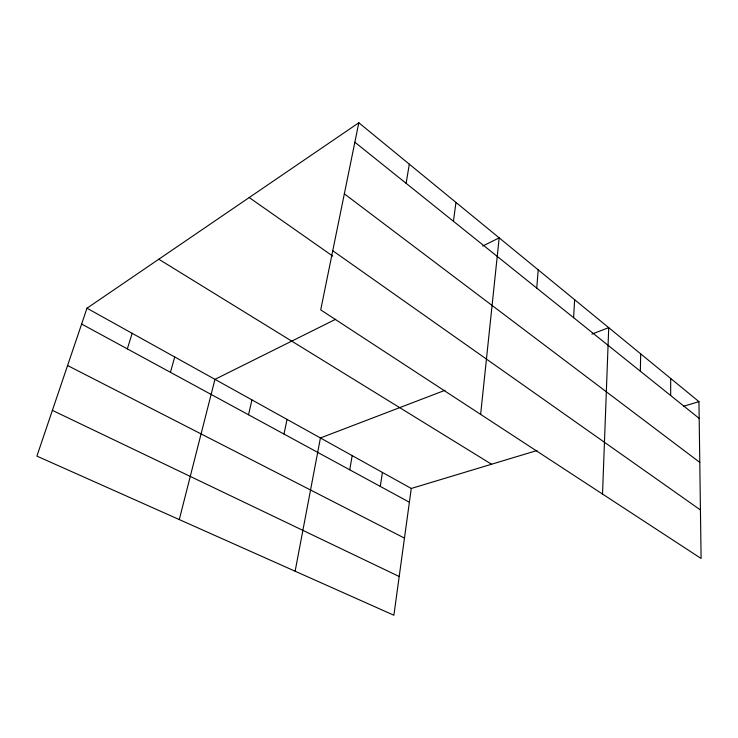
<?xml version="1.0" encoding="UTF-8"?>
<svg xmlns="http://www.w3.org/2000/svg" width="738" height="738" viewBox="0 0 738 738"><rect width="100%" height="100%" fill="white"/><g stroke="black" fill="none" stroke-linecap="round" stroke-linejoin="round"><path stroke-width="1.11" d="M670.667 395.531L670.694 378.474M640.344 371.214L640.676 353.862M602.522 494.045L608.721 327.663L591.922 334.083M573.601 317.672L574.634 299.72M536.747 288.106L538.214 269.85M480.632 414.387L499.183 237.857L482.717 246.058M453.436 221.28L455.964 202.415M537.015 450.521L411.278 488.464L393.88 615.234L36.9 456.112L86.992 308.216L358.816 122.766L698.951 401.638L701.1 558.472L320.707 309.877L358.816 122.766M380.273 486.407L382.422 472.431M406.121 183.328L409.313 164.168M349.747 469.811L352.174 455.614M295.126 571.212L320.421 437.966L444.996 390.301M283.982 434.055L287.054 419.424M248.512 414.765L251.944 399.904M179.288 519.58L214.961 379.35L335.633 319.277M170.432 372.312L174.721 356.98M127.342 348.88L132.139 333.318M683.748 406.232L698.951 401.638M52.389 410.374L399.193 576.507M67.582 365.522L404.461 538.113M81.632 324.028L409.387 502.237M86.992 308.216L411.278 488.464M158.799 259.222L491.554 464.239M249.204 197.544L332.783 256.123M332.755 250.717L700.436 509.958M344.342 193.836L699.781 462.385M354.858 142.203L699.181 418.4"/></g></svg>
